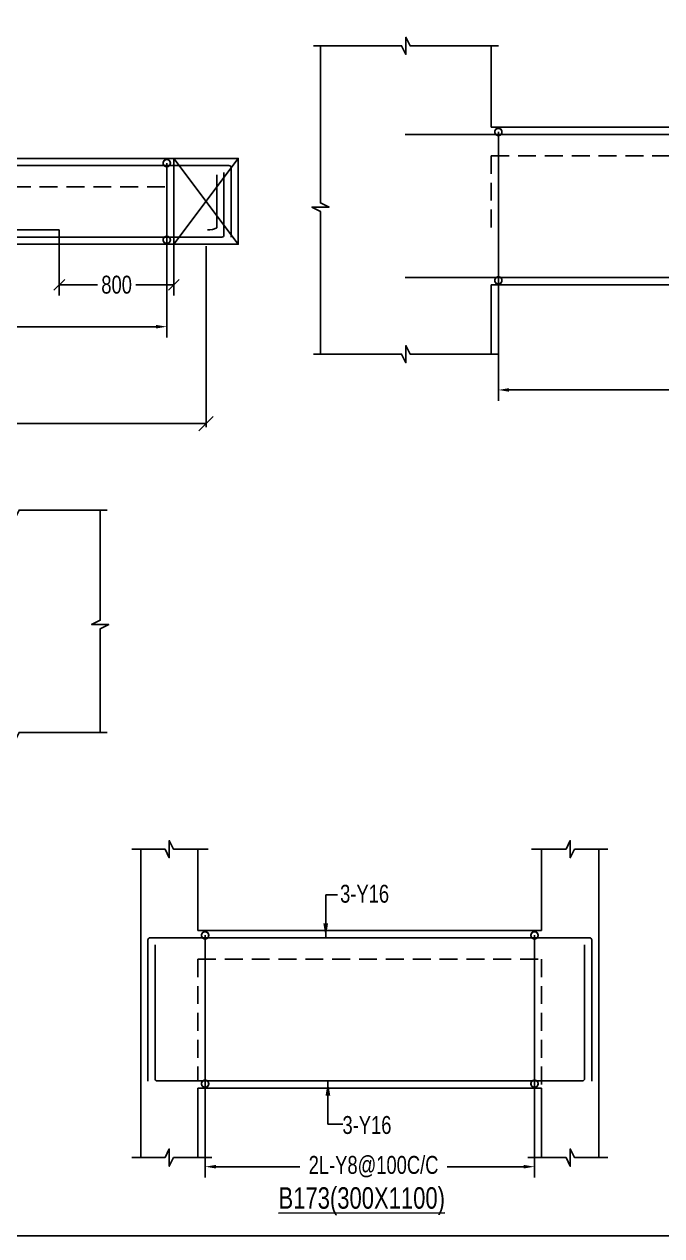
# Model space of a CAD drawing. Header units: millimetres. Extents: x 0 to 31744305, y -21599035 to 0.
# Drawn here: x 31671230 to 31675682, y -21226542 to -21218082 of the extents above; entities that cross this region are included whole.
import ezdxf

# ---------------------------------------------------------------- set-up
doc = ezdxf.new("R2010")
doc.units = ezdxf.units.MM
doc.header["$LTSCALE"] = 1000
doc.header["$MEASUREMENT"] = 0
doc.header["$PDMODE"] = 3
for name, pattern in [('CONTINOUS', [0]), ('CONTINU', [0]), ('HIDDEN', [0.375, 0.25, -0.125])]:
    doc.linetypes.add(name, pattern=pattern)
for name, color, linetype in [('-S-ARROW', 253, 'Continuous'), ('-S-MISC', 8, 'Continuous'), ('-S-STIRRUPS DIM', 6, 'Continuous'), ('-S-STIRUP', 11, 'Continuous'), ('-STR-BEAM', 7, 'CONTINU'), ('-STR-COLUMN', 5, 'HIDDEN'), ('-STR-REINF', 3, 'Continuous'), ('-STR-RF-DIM', 8, 'CONTINOUS'), ('-STR-TEXT', 6, 'Continuous'), ('SEC TEXT', 9, 'Continuous'), ('SLAB LINE', 254, 'HIDDEN')]:
    doc.layers.add(name, color=color, linetype=linetype)
doc.styles.add('BEAM-LS', font='romans.shx', dxfattribs={"width": 0.8})
doc.styles.add('SOBHA', font='swisscl.ttf')
doc.styles.add('sobha.sed', font='swisscl.ttf')
doc.dimstyles.new('S-50', dxfattribs={"dimscale": 50, "dimtxt": 2.5, "dimasz": 2, "dimexe": 0.5, "dimexo": 0.25, "dimgap": 0.25, "dimtad": 0, "dimdec": 0, "dimrnd": 0.0005, "dimzin": 0, "dimdsep": 46, "dimtxsty": 'sobha.sed', "dimblk": 'OBLIQUE', "dimcen": 0.09, "dimclrd": 8, "dimclre": 8, "dimclrt": 6, "dimadec": 0, "dimazin": 0, "dimtfac": 1, "dimtdec": 0, "dimtofl": 0, "dimtmove": 2, "dimatfit": 3, "dimfxl": 0.18, "dimtolj": 1, "dimtzin": 0, "dimlwd": -1, "dimlwe": -1, "dimarcsym": 0})
doc.dimstyles.new('S-DIM50', dxfattribs={"dimscale": 50, "dimtxt": 2.5, "dimasz": 1.5, "dimexe": 1.5, "dimexo": 1, "dimgap": 0.5, "dimtad": 0, "dimdec": 0, "dimzin": 0, "dimdsep": 46, "dimtxsty": 'SOBHA', "dimcen": 0.09, "dimclrd": 256, "dimclre": 256, "dimclrt": 6, "dimadec": 5, "dimazin": 0, "dimtfac": 1, "dimtdec": 0, "dimtofl": 0, "dimtmove": 0, "dimatfit": 3, "dimfxl": 0.18, "dimtolj": 1, "dimtzin": 0, "dimlwd": -1, "dimlwe": -1, "dimarcsym": 0})
doc.dimstyles.new('STIRUP', dxfattribs={"dimscale": 50, "dimtxt": 2.5, "dimasz": 2.2, "dimexe": 0, "dimexo": 0, "dimgap": 0.5, "dimtad": 0, "dimdec": 0, "dimzin": 0, "dimdsep": 46, "dimtxsty": 'BEAM-LS', "dimblk": 'DOTSMALL', "dimcen": 0.09, "dimclrd": 256, "dimclre": 256, "dimclrt": 256, "dimadec": 5, "dimazin": 0, "dimtfac": 1, "dimtdec": 0, "dimtofl": 0, "dimtmove": 0, "dimatfit": 3, "dimldrblk": 'DOTSMALL', "dimfxl": 0, "dimfxlon": 1, "dimtolj": 1, "dimtzin": 0, "dimlwd": -1, "dimlwe": -1, "dimarcsym": 0})

# ---------------------------------------------------------------- blocks, each defined once
blk = doc.blocks.new('*D274')
at = {"layer": '-STR-RF-DIM', "transparency": 16777216}
for p, q in [((31666325.2, -21219588.2), (31666325.2, -21220269)), ((31672225.2, -21219588.2), (31672225.2, -21220269)), ((31666400.2, -21220194), (31668686.8, -21220194)), ((31672150.2, -21220194), (31670282.1, -21220194))]:
    blk.add_line(p, q, dxfattribs=at)
for points in [[(31666400.2, -21220181.5), (31666400.2, -21220206.5), (31666325.2, -21220194)], [(31672150.2, -21220181.5), (31672150.2, -21220206.5), (31672225.2, -21220194)]]:
    blk.add_solid(points, dxfattribs=at)
at = {"layer": 'Defpoints', "color": 0, "transparency": 16777216}
for p in [(31666325.2, -21219588.2, 0), (31672225.2, -21219588.2, 0), (31672225.2, -21220194)]:
    blk.add_point(p, dxfattribs=at)
at = {"layer": '-STR-RF-DIM', "color": 6, "transparency": 16777216, "insert": (31669484.4, -21220194), "char_height": 125, "attachment_point": 5, "style": 'SOBHA'}
blk.add_mtext('\\A1;4L-Y8@100/125/100C/C', dxfattribs=at)
blk = doc.blocks.new('_DotSmall')
at = {"color": 0, "linetype": 'ByBlock', "const_width": 0.5}
blk.add_lwpolyline([(-0.0625, 0, 1), (0.0625, 0, 1)], format="xyb", close=True, dxfattribs=at)
blk = doc.blocks.new('*D276')
at = {"layer": '-S-STIRUP', "ltscale": 100, "transparency": 16777216}
blk.add_line((31672225.2, -21219588.2), (31672225.2, -21219051.5), dxfattribs=at)
at = {"layer": 'Defpoints', "color": 0, "linetype": 'CONTINU', "ltscale": 100, "transparency": 16777216}
for p in [(31672225.2, -21219051.5), (31672225.2, -21219051.5), (31672225.2, -21219588.2, 0)]:
    blk.add_point(p, dxfattribs=at)
at = {"layer": '-S-STIRUP', "linetype": 'CONTINU', "ltscale": 100, "transparency": 16777216, "xscale": 100, "yscale": 100, "zscale": 100}
for p, rotation in [((31672225.2, -21219051.5), 90), ((31672225.2, -21219588.2), 270)]:
    blk.add_blockref('_DotSmall', p, dxfattribs=dict(at, rotation=rotation))
blk = doc.blocks.new('*D280')
at = {"layer": '-STR-RF-DIM', "transparency": 16777216}
for p, q in [((31674541.1, -21219870.8), (31674541.1, -21220710.7)), ((31678766.6, -21219813.8), (31678766.6, -21220710.7)), ((31674616.1, -21220635.7), (31675805.4, -21220635.7)), ((31678691.6, -21220635.7), (31677477.5, -21220635.7))]:
    blk.add_line(p, q, dxfattribs=at)
for points in [[(31674616.1, -21220623.2), (31674616.1, -21220648.2), (31674541.1, -21220635.7)], [(31678691.6, -21220623.2), (31678691.6, -21220648.2), (31678766.6, -21220635.7)]]:
    blk.add_solid(points, dxfattribs=at)
at = {"layer": 'Defpoints', "color": 0, "transparency": 16777216}
for p in [(31674541.1, -21219870.8, 178586.6), (31678766.6, -21219813.8, 178586.6), (31674541.1, -21220635.7)]:
    blk.add_point(p, dxfattribs=at)
at = {"layer": '-STR-RF-DIM', "color": 6, "transparency": 16777216, "insert": (31676641.5, -21220635.7), "char_height": 125, "attachment_point": 5, "style": 'SOBHA'}
blk.add_mtext('\\A1;3L-Y10@100/150/100C/C', dxfattribs=at)
blk = doc.blocks.new('*D282')
at = {"layer": '-S-STIRUP', "ltscale": 100, "transparency": 16777216}
blk.add_line((31674541.1, -21219870.8), (31674541.1, -21218834.1), dxfattribs=at)
at = {"layer": 'Defpoints', "color": 0, "linetype": 'CONTINU', "ltscale": 100, "transparency": 16777216}
for p in [(31674541.1, -21218834.1), (31674541.1, -21218834.1), (31674541.1, -21219870.8)]:
    blk.add_point(p, dxfattribs=at)
at = {"layer": '-S-STIRUP', "linetype": 'CONTINU', "ltscale": 100, "transparency": 16777216, "xscale": 100, "yscale": 100, "zscale": 100}
for p, rotation in [((31674541.1, -21218834.1), 90), ((31674541.1, -21219870.8), 270)]:
    blk.add_blockref('_DotSmall', p, dxfattribs=dict(at, rotation=rotation))
blk = doc.blocks.new('*D301')
at = {"layer": '-STR-RF-DIM', "transparency": 16777216}
for p, q in [((31674793.5, -21225423.4), (31674793.5, -21226134.4)), ((31672493.2, -21225480.3), (31672493.2, -21226134.4)), ((31672568.2, -21226059.4), (31673155.5, -21226059.4)), ((31674718.5, -21226059.4), (31674183.6, -21226059.4))]:
    blk.add_line(p, q, dxfattribs=at)
for points in [[(31672568.2, -21226046.9), (31672568.2, -21226071.9), (31672493.2, -21226059.4)], [(31674718.5, -21226046.9), (31674718.5, -21226071.9), (31674793.5, -21226059.4)]]:
    blk.add_solid(points, dxfattribs=at)
at = {"layer": 'Defpoints', "color": 0, "transparency": 16777216}
for p in [(31674793.5, -21225423.4, 178586.6), (31672493.2, -21225480.3, 178586.6), (31672493.2, -21226059.4)]:
    blk.add_point(p, dxfattribs=at)
at = {"layer": '-STR-RF-DIM', "color": 6, "transparency": 16777216, "insert": (31673669.6, -21226059.4), "char_height": 125, "attachment_point": 5, "style": 'SOBHA'}
blk.add_mtext('\\A1;2L-Y8@100C/C', dxfattribs=at)
blk = doc.blocks.new('*D302')
at = {"layer": '-S-STIRUP', "ltscale": 100, "transparency": 16777216}
blk.add_line((31674793.5, -21225480.3), (31674793.5, -21224443.6), dxfattribs=at)
at = {"layer": 'Defpoints', "color": 0, "linetype": 'CONTINU', "ltscale": 100, "transparency": 16777216}
for p in [(31674793.5, -21224443.6), (31674793.5, -21224443.6), (31674793.5, -21225480.3)]:
    blk.add_point(p, dxfattribs=at)
at = {"layer": '-S-STIRUP', "linetype": 'CONTINU', "ltscale": 100, "transparency": 16777216, "xscale": 100, "yscale": 100, "zscale": 100}
for p, rotation in [((31674793.5, -21224443.6), 90), ((31674793.5, -21225480.3), 270)]:
    blk.add_blockref('_DotSmall', p, dxfattribs=dict(at, rotation=rotation))
blk = doc.blocks.new('_OBLIQUE')
at = {"color": 0, "linetype": 'ByBlock'}
blk.add_line((-0.5, -0.5), (0.5, 0.5), dxfattribs=at)
blk = doc.blocks.new('*D303')
at = {"layer": '-S-STIRUP', "ltscale": 100, "transparency": 16777216}
blk.add_line((31672493.2, -21225480.3), (31672493.2, -21224443.6), dxfattribs=at)
at = {"layer": 'Defpoints', "color": 0, "linetype": 'CONTINU', "ltscale": 100, "transparency": 16777216}
for p in [(31672493.2, -21224443.6), (31672493.2, -21224443.6), (31672493.2, -21225480.3)]:
    blk.add_point(p, dxfattribs=at)
at = {"layer": '-S-STIRUP', "linetype": 'CONTINU', "ltscale": 100, "transparency": 16777216, "xscale": 100, "yscale": 100, "zscale": 100}
for p, rotation in [((31672493.2, -21224443.6), 90), ((31672493.2, -21225480.3), 270)]:
    blk.add_blockref('_DotSmall', p, dxfattribs=dict(at, rotation=rotation))
blk = doc.blocks.new('*D489')
at = {"layer": '-S-STIRRUPS DIM', "color": 251, "transparency": 16777216}
for p, q in [((31671475.1, -21219518.5), (31671475.1, -21219976.4)), ((31672275.2, -21219618.5), (31672275.2, -21219976.4))]:
    blk.add_line(p, q, dxfattribs=at)
at = {"layer": '-S-STIRRUPS DIM', "color": 8, "transparency": 16777216}
for p, q in [((31671475.1, -21219901.4), (31671740.8, -21219901.4)), ((31672275.2, -21219901.4), (31672009.5, -21219901.4))]:
    blk.add_line(p, q, dxfattribs=at)
at = {"layer": 'Defpoints', "color": 0, "transparency": 16777216}
for p in [(31671475.1, -21219518.5, 0), (31672275.2, -21219618.5, -178586.6), (31672275.2, -21219901.4)]:
    blk.add_point(p, dxfattribs=at)
at = {"layer": '-S-STIRRUPS DIM', "color": 8, "transparency": 16777216, "xscale": 75, "yscale": 75, "zscale": 75, "rotation": 180}
blk.add_blockref('_OBLIQUE', (31671475.1, -21219901.4), dxfattribs=at)
at = {"layer": '-S-STIRRUPS DIM', "color": 8, "transparency": 16777216, "xscale": 75, "yscale": 75, "zscale": 75}
blk.add_blockref('_OBLIQUE', (31672275.2, -21219901.4), dxfattribs=at)
at = {"layer": '-S-STIRRUPS DIM', "color": 6, "transparency": 16777216, "insert": (31671875.2, -21219901.4), "char_height": 125, "attachment_point": 5, "style": 'sobha.sed'}
blk.add_mtext('\\A1;800', dxfattribs=at)
blk = doc.blocks.new('*D490')
at = {"color": 8, "transparency": 16777216}
for p, q in [((31672500.1, -21219631), (31672500.1, -21220895.5)), ((31665525.2, -21220141.5), (31665525.2, -21220895.5)), ((31665525.2, -21220870.5), (31668851.7, -21220870.5)), ((31672500.1, -21220870.5), (31669173.6, -21220870.5))]:
    blk.add_line(p, q, dxfattribs=at)
at = {"layer": 'Defpoints', "color": 0, "transparency": 16777216}
for p in [(31672500.1, -21219618.5, 0), (31665525.2, -21220129, 0), (31672500.1, -21220870.5)]:
    blk.add_point(p, dxfattribs=at)
at = {"color": 8, "transparency": 16777216, "xscale": 100, "yscale": 100, "zscale": 100, "rotation": 180}
blk.add_blockref('_OBLIQUE', (31665525.2, -21220870.5), dxfattribs=at)
at = {"color": 8, "transparency": 16777216, "xscale": 100, "yscale": 100, "zscale": 100}
blk.add_blockref('_OBLIQUE', (31672500.1, -21220870.5), dxfattribs=at)
at = {"color": 6, "transparency": 16777216, "insert": (31669012.7, -21220870.5), "char_height": 125, "attachment_point": 5, "style": 'sobha.sed'}
blk.add_mtext('\\A1;6975', dxfattribs=at)

msp = doc.modelspace()

# ---------------------------------------------------------------- linework, layer by layer
at = {"layer": '-S-MISC', "linetype": 'ByBlock', "ltscale": 1000}
for points, elevation in [([(31674541.1, -21218232.9), (31673925, -21218232.9), (31673895.1, -21218173.2), (31673895.1, -21218293.4), (31673865.3, -21218232.9), (31673249.1, -21218233.1)], -178586.6), ([(31673299.1, -21220385.7), (31673298.3, -21219389.1), (31673238.7, -21219359.3), (31673358.8, -21219359.3), (31673298.3, -21219329.4), (31673298.9, -21218232.9)], -178586.6), ([(31674541.1, -21220385.7), (31673925, -21220385.7), (31673895.1, -21220326), (31673895.1, -21220446.2), (31673865.3, -21220385.7), (31673249.1, -21220385.9)], -178586.6), ([(31670457.6, -21221474), (31671134.1, -21221474), (31671163.9, -21221414.3), (31671163.9, -21221534.5), (31671193.8, -21221474), (31671810, -21221474.2)], 0), ([(31671760, -21223026.8), (31671760.7, -21222302.9), (31671820.4, -21222273), (31671700.2, -21222273), (31671760.7, -21222243.2), (31671760.2, -21221474)], 0), ([(31670459.1, -21223026.8), (31671134.1, -21223026.8), (31671163.9, -21222967.1), (31671163.9, -21223087.3), (31671193.8, -21223026.8), (31671810, -21223027)], 0), ([(31671981.5, -21223842.4), (31672213.5, -21223842.4), (31672243.3, -21223902.1), (31672243.3, -21223781.9), (31672273.2, -21223842.4), (31672514.5, -21223842.4)], 0), ([(31675305.2, -21223842.4), (31675073.3, -21223842.4), (31675043.4, -21223902.1), (31675043.4, -21223781.9), (31675013.5, -21223842.4), (31674772.3, -21223842.4)], 0), ([(31671980.7, -21225995.2), (31672213.5, -21225995.2), (31672243.3, -21225935.5), (31672243.3, -21226055.7), (31672273.2, -21225995.2), (31672539.2, -21225995.2)], 0), ([(31675306, -21225995.2), (31675073.3, -21225995.2), (31675043.4, -21225935.5), (31675043.4, -21226055.7), (31675013.5, -21225995.2), (31674747.5, -21225995.2)], 0)]:
    msp.add_lwpolyline(points, dxfattribs=dict(at, elevation=elevation))
at = {"layer": '-STR-BEAM'}
for p, q in [((31678816.4, -21218801.1, -178586.6), (31674491.1, -21218801.1, -178586.6)), ((31664775.2, -21219018.5, 0), (31672275.2, -21219018.5, 0)), ((31672275.2, -21219018.5, 0), (31666275.2, -21219018.5, 0)), ((31672275.2, -21219618.5, 0), (31672725, -21219018.5, 0)), ((31672275.2, -21219018.5, 0), (31672725, -21219618.5, 0)), ((31674843.4, -21224410.6, 0), (31672443.4, -21224410.6, 0))]:
    msp.add_line(p, q, dxfattribs=at)
at = {"layer": '-STR-BEAM', "elevation": 0}
msp.add_lwpolyline([(31679606.4, -21226541.6), (31644306.4, -21226541.6), (31644306.4, -21197875), (31679606.4, -21197841.6)], close=True, dxfattribs=at)
at = {"layer": '-STR-BEAM'}
for points, elevation in [([(31672275.2, -21219618.5), (31672275.2, -21219018.5), (31672725, -21219018.5), (31672725, -21219618.5), (31672275.2, -21219618.5)], 0), ([(31666275.2, -21219618.5), (31672275.2, -21219618.5)], 0), ([(31672275.2, -21219618.5), (31666275.2, -21219618.5)], 0), ([(31674491.1, -21219901.1), (31678816.4, -21219901.1)], -178586.6), ([(31672443.4, -21225510.6), (31674843.4, -21225510.6)], 0)]:
    msp.add_lwpolyline(points, dxfattribs=dict(at, elevation=elevation))
at = {"layer": '-STR-COLUMN', "linetype": 'Continuous', "ltscale": 10}
for p, q in [((31674491.1, -21218801.1, -178586.6), (31674491.1, -21218232.9, -178586.6)), ((31674491.1, -21219901.1, -178586.6), (31674491.1, -21220385.7, -178586.6)), ((31672043.3, -21223842.4, 0), (31672043.3, -21225995.2, 0)), ((31672443.4, -21224410.6, 0), (31672443.4, -21223842.4, 0)), ((31674843.4, -21224410.6, 0), (31674843.4, -21223842.4, 0)), ((31675243.4, -21223842.4, 0), (31675243.4, -21225995.2, 0)), ((31672443.4, -21225510.6, 0), (31672443.4, -21225995.2, 0)), ((31674843.4, -21225510.6, 0), (31674843.4, -21225995.2, 0))]:
    msp.add_line(p, q, dxfattribs=at)
at = {"layer": '-STR-REINF', "ltscale": 10}
for p, q in [((31673891.1, -21218851.1, -178586.6), (31679251.5, -21218851.1, -178586.6)), ((31672660, -21219068.5, 0), (31665154.8, -21219068.5, 0)), ((31672675, -21219083.5, 0), (31672675, -21219569.1, 0)), ((31672575.3, -21219133.5, 0), (31672575.3, -21219503.5, 0)), ((31672625, -21219118.5, 0), (31672625, -21219553.5, 0)), ((31667075.3, -21219518.5, 0), (31671475.1, -21219518.5, 0)), ((31665154.8, -21219568.5, 0), (31672610, -21219568.5, 0)), ((31679201.5, -21219851.1, -178586.6), (31673891.1, -21219851.1, -178586.6)), ((31672093.3, -21224475.6, 0), (31672093.3, -21225461.3, 0)), ((31672108.3, -21224460.6, 0), (31675178.4, -21224460.6, 0)), ((31672143.3, -21224510.6, 0), (31672143.3, -21225445.6, 0)), ((31675143.4, -21224510.6, 0), (31675143.4, -21225445.6, 0)), ((31675193.4, -21224475.6, 0), (31675193.4, -21225461.3, 0)), ((31675128.4, -21225460.6, 0), (31672158.3, -21225460.6, 0))]:
    msp.add_line(p, q, dxfattribs=at)
for centre, start, end in [((31672660, -21219083.5, 0), 0, 90), ((31672610, -21219553.5, 0), 270, 0), ((31672108.3, -21224475.6, 0), 90, 180), ((31675178.4, -21224475.6, 0), 0, 90), ((31672158.3, -21225445.6, 0), 180, 270), ((31675128.4, -21225445.6, 0), 270, 0)]:
    msp.add_arc(centre, 15, start, end, dxfattribs=at)
at = {"layer": '-STR-REINF', "ltscale": 10, "extrusion": (-6.78107e-10, -4.69551e-08, 1)}
msp.add_arc((31672514.8, -21219389.7, 1), 128.8, 267.98705, 298.00218, dxfattribs=at)
at = {"layer": 'SLAB LINE', "color": 8, "linetype": 'HIDDEN', "ltscale": 0.5}
for p, q in [((31674491.3, -21219001.1, -178586.6), (31678816.4, -21219001.1, -178586.6)), ((31674491.3, -21219001.1, -178586.6), (31674491.3, -21219551.1, -178586.6)), ((31666275.2, -21219218.5, 0), (31672275.2, -21219218.5, 0)), ((31672443.4, -21224610.6, 0), (31674843.4, -21224610.6, 0)), ((31672443.4, -21224610.6, 0), (31672443.4, -21225460.6, 0)), ((31674843.4, -21224610.6, 0), (31674843.4, -21225510.6, 0))]:
    msp.add_line(p, q, dxfattribs=at)

# ---------------------------------------------------------------- texts
at = {"layer": '-STR-TEXT', "color": 6, "style": 'SOBHA'}
for p in [(31673436.1, -21224215.8, 0), (31673452.5, -21225830.6, 0)]:
    msp.add_text('3-Y16', height=125, dxfattribs=at).set_placement(p)
at = {"layer": 'SEC TEXT', "color": 4, "linetype": 'ByBlock', "style": 'sobha.sed'}
msp.add_text('%%UB173(300X1100)', height=150, rotation=0.01072, dxfattribs=at).set_placement((31673005.8, -21226352.7, 0))

# ---------------------------------------------------------------- dimensions: what is measured, and where the dimension line sits
at = {"layer": '-S-STIRRUPS DIM'}
dim = msp.add_linear_dim(base=(31672275.2, -21219901.4, 0), p1=(31671475.1, -21219518.5, 0), p2=(31672275.2, -21219618.5, -178586.6), dimstyle='S-DIM50', override={"dimscale": 1, "dimtxt": 125, "dimasz": 75, "dimexe": 75, "dimexo": 0, "dimgap": 25, "dimrnd": 5, "dimtxsty": 'sobha.sed', "dimblk1": 'OBLIQUE', "dimblk2": 'OBLIQUE', "dimsah": 1, "dimcen": 4.5, "dimclrd": 8, "dimclre": 251, "dimfxl": 75}, dxfattribs=at)
dim.commit()
dim.dimension.update_dxf_attribs({"geometry": '*D489', "text_midpoint": (31671875.2, -21219901.4, 0)})
at = {"layer": '-S-STIRUP', "linetype": 'CONTINU', "ltscale": 100}
for base, p1, p2, picture, middle in [((31674541.1, -21218834.1, 0), (31674541.1, -21219870.8, 0), (31674541.1, -21218834.1, 0), '*D282', (31674541.1, -21219352.4, 0)), ((31672225.2, -21219051.5, 0), (31672225.2, -21219588.2, 0), (31672225.2, -21219051.5, 0), '*D276', (31672225.2, -21219319.8, 0)), ((31672493.2, -21224443.6, 178586.6), (31672493.2, -21225480.3, 178586.6), (31672493.2, -21224443.6, 178586.6), '*D303', (31672493.2, -21224962, 178586.6)), ((31674793.5, -21224443.6, 178586.6), (31674793.5, -21225480.3, 178586.6), (31674793.5, -21224443.6, 178586.6), '*D302', (31674793.5, -21224962, 178586.6))]:
    dim = msp.add_linear_dim(base=base, p1=p1, p2=p2, angle=90, text=' ', dimstyle='STIRUP', override={"dimasz": 2}, dxfattribs=at)
    dim.commit()
    dim.dimension.update_dxf_attribs({"geometry": picture, "text_midpoint": middle})
at = {"layer": '-STR-RF-DIM'}
dim = msp.add_linear_dim(base=(31672225.2, -21220194, 0), p1=(31666325.2, -21219588.2, 0), p2=(31672225.2, -21219588.2, 0), text='4L-Y8@100/125/100C/C', dimstyle='S-DIM50', override={"dimscale": 1, "dimtxt": 125, "dimasz": 75, "dimexe": 75, "dimexo": 0, "dimgap": 25, "dimsah": 1, "dimcen": 4.5, "dimfxl": 75}, dxfattribs=at)
dim.commit()
dim.dimension.update_dxf_attribs({"geometry": '*D274', "text_midpoint": (31669484.4, -21220194, 0), "dimtype": 160})
for base, p1, p2, text, picture, middle in [((31674541.1, -21220635.7, -178586.6), (31678766.6, -21219813.8, 0), (31674541.1, -21219870.8, 0), '3L-Y10@100/150/100C/C', '*D280', (31676641.5, -21220635.7, -178586.6)), ((31672493.2, -21226059.4, 0), (31674793.5, -21225423.4, 178586.6), (31672493.2, -21225480.3, 178586.6), '2L-Y8@100C/C', '*D301', (31673669.6, -21226059.4, 0))]:
    dim = msp.add_linear_dim(base=base, p1=p1, p2=p2, angle=180, text=text, dimstyle='S-DIM50', override={"dimscale": 1, "dimtxt": 125, "dimasz": 75, "dimexe": 75, "dimexo": 0, "dimgap": 25, "dimsah": 1, "dimcen": 4.5, "dimfxl": 75}, dxfattribs=at)
    dim.commit()
    dim.dimension.update_dxf_attribs({"geometry": picture, "text_midpoint": middle, "dimtype": 160})
at = {"color": 1}
dim = msp.add_linear_dim(base=(31672500.1, -21220870.5), p1=(31665525.2, -21220129, 0), p2=(31672500.1, -21219618.5, 0), dimstyle='S-50', override={"dimclrd": 8}, dxfattribs=at)
dim.commit()
dim.dimension.update_dxf_attribs({"geometry": '*D490', "text_midpoint": (31669012.7, -21220870.5)})

# ---------------------------------------------------------------- leaders
at = {"layer": '-S-ARROW'}
for points in [[(31673335.4, -21224460.6, 0), (31673335.4, -21224160.6, 0), (31673417.8, -21224160.6, 0)], [(31673350.9, -21225463.3, 0), (31673350.9, -21225763.3, 0), (31673454.3, -21225763.3, 0)]]:
    msp.add_leader(points, dimstyle='S-50', override={"dimasz": 2, "dimgap": 0.1, "dimtad": 0}, dxfattribs=at)

doc.saveas('drawing.dxf')
